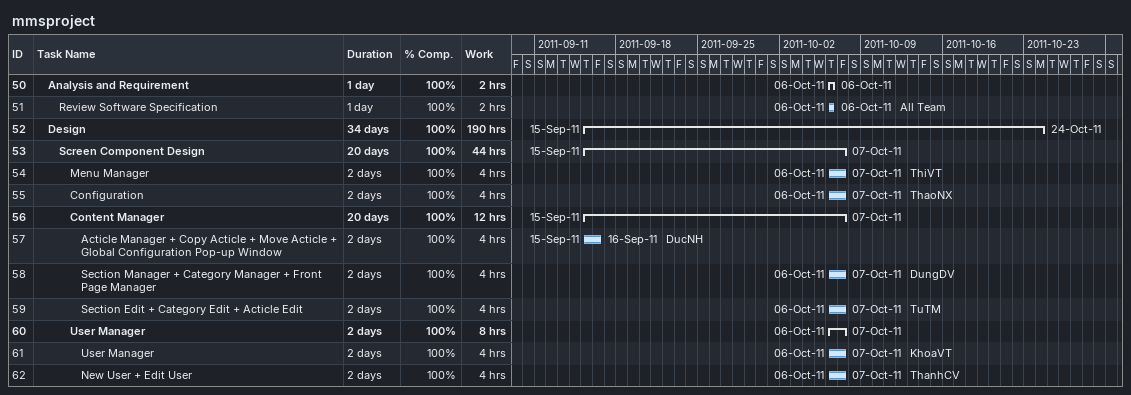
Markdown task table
mmsproject

| ID | Level | Task | Duration | Start | Finish | Resources | % complete | Work (h) |
|---|---|---|---|---|---|---|---|---|
| 50 | 2 | **Analysis and Requirement** | 1d | 2011-10-06 | 2011-10-06 |  | 100 | 2 |
| 51 | 3 | Review Software Specification | 1d | 2011-10-06 | 2011-10-06 | All Team | 100 | 2 |
| 52 | 2 | **Design** | 34d | 2011-09-15 | 2011-10-24 |  | 100 | 190 |
| 53 | 3 | **Screen Component Design** | 20d | 2011-09-15 | 2011-10-07 |  | 100 | 44 |
| 54 | 4 | Menu Manager | 2d | 2011-10-06 | 2011-10-07 | ThiVT | 100 | 4 |
| 55 | 4 | Configuration | 2d | 2011-10-06 | 2011-10-07 | ThaoNX | 100 | 4 |
| 56 | 4 | **Content Manager** | 20d | 2011-09-15 | 2011-10-07 |  | 100 | 12 |
| 57 | 5 | Acticle Manager + Copy Acticle + Move Acticle + Global Configuration Pop-up Window | 2d | 2011-09-15 | 2011-09-16 | DucNH | 100 | 4 |
| 58 | 5 | Section Manager + Category Manager + Front Page Manager | 2d | 2011-10-06 | 2011-10-07 | DungDV | 100 | 4 |
| 59 | 5 | Section Edit + Category Edit + Acticle Edit | 2d | 2011-10-06 | 2011-10-07 | TuTM | 100 | 4 |
| 60 | 4 | **User Manager** | 2d | 2011-10-06 | 2011-10-07 |  | 100 | 8 |
| 61 | 5 | User Manager | 2d | 2011-10-06 | 2011-10-07 | KhoaVT | 100 | 4 |
| 62 | 5 | New User + Edit User | 2d | 2011-10-06 | 2011-10-07 | ThanhCV | 100 | 4 |
